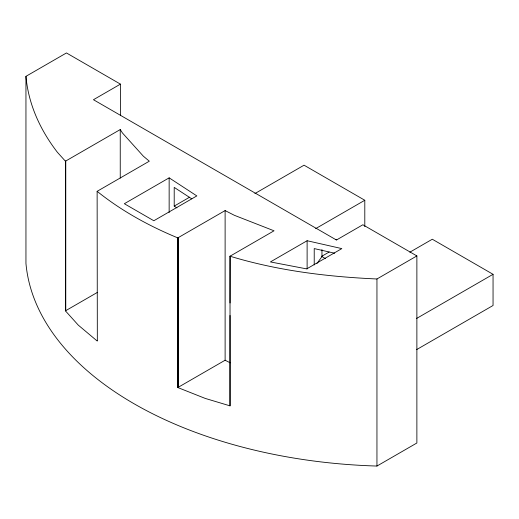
<?xml version="1.0" encoding="UTF-8"?>
<svg xmlns="http://www.w3.org/2000/svg" width="519" height="519" viewBox="0 0 519 519"><rect width="100%" height="100%" fill="white"/><g stroke="black" fill="none" stroke-linecap="round" stroke-linejoin="round"><path stroke-width="0.78" d="M316.953 263.509L321.962 256.587L321.962 249.574M120.447 84.13L93.452 99.719L336.448 240.012L362.872 224.759L416.874 255.932L416.874 442.999L376.95 466.049A370.384 213.841 0 0 1 25.95 263.399L25.95 76.338L66.451 52.951L120.447 84.13L120.447 115.711M97.131 340.97L78.285 325.128L65.426 310.849L65.426 161.201L120.246 129.555L122.465 132.994L143.361 156.2L149.31 161.195L97.131 191.323L97.332 340.853M169.149 177.848L124.339 203.72L153.832 220.744L196.831 195.916L169.149 177.848L169.149 212.518M176.921 207.866L174.209 206.095L189.63 197.188M177.803 237.89L225.116 210.578L234.361 215.301L274.032 230.799L230.021 256.211L230.021 405.858L205.226 398.417L177.803 387.544L177.803 237.89C149.089 226.037 121.368 210.824 97.131 191.323M254.894 193.574L304.05 165.191L364.799 200.263L364.799 226.647M65.426 310.849L97.196 292.508M315.643 228.645L364.799 200.263M307.118 240.732L270.405 261.933L306.684 268.894L341.813 248.607L307.118 240.732L307.118 268.952M230.021 302.973L230.099 256.165M321.417 256.49L329.111 252.046M230.021 315.448L230.021 405.858M409.828 252.208L432.301 239.233L493.05 274.311L493.05 305.49L416.666 349.585M177.803 387.544L225.116 360.225L230.157 362.8M230.021 256.211C277.62 270.678 327.372 276.776 376.95 278.982L416.874 255.932M416.504 318.504L493.05 274.311M335.761 239.616L336.766 239.83M334.703 253.233L314.222 248.582L314.222 264.95M321.962 256.587L325.407 258.579M191.771 198.848L174.209 187.385L174.209 206.095M65.426 161.201L57.388 152.275A370.384 213.841 0 0 1 25.95 76.338M376.95 278.982L376.95 466.049M225.116 210.578L225.116 360.225M178.568 237.449L178.568 387.103M177.907 237.832L177.907 387.479M120.246 129.555L120.246 178.088M65.77 161L65.77 310.654"/></g></svg>
